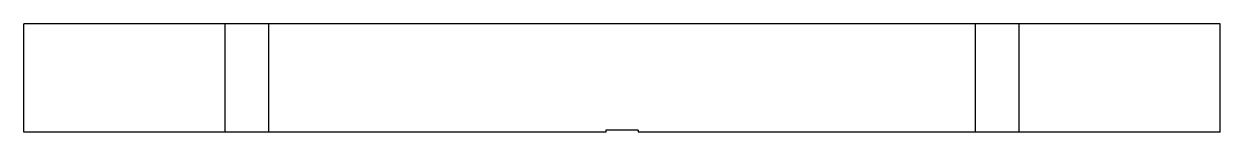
# Paper-space layout '_Top' of a CAD drawing. Header units: millimetres. Extents: x -27.5 to 27.5, y -5 to 0.
import ezdxf

# ---------------------------------------------------------------- set-up
doc = ezdxf.new("R2010")
doc.units = ezdxf.units.MM

psp = doc.layouts.new('_Top')

# ---------------------------------------------------------------- linework, layer by layer
at = {"color": 7, "linetype": 'Continuous', "lineweight": 25}
for p, q in [((27.5, 0), (-27.5, 0)), ((-27.5, -5), (-27.5, 0)), ((-18.25, -5), (-18.25, 0)), ((-16.25, 0), (-16.25, -5)), ((16.25, -5), (16.25, 0)), ((18.25, 0), (18.25, -5)), ((27.5, -5), (27.5, 0)), ((0.75, -4.9), (-0.75, -4.9)), ((-0.75, -4.9), (-0.75, -5)), ((0.75, -4.9), (0.75, -5)), ((-0.75, -5), (-27.5, -5)), ((27.5, -5), (0.75, -5))]:
    psp.add_line(p, q, dxfattribs=at)

doc.saveas('drawing.dxf')
